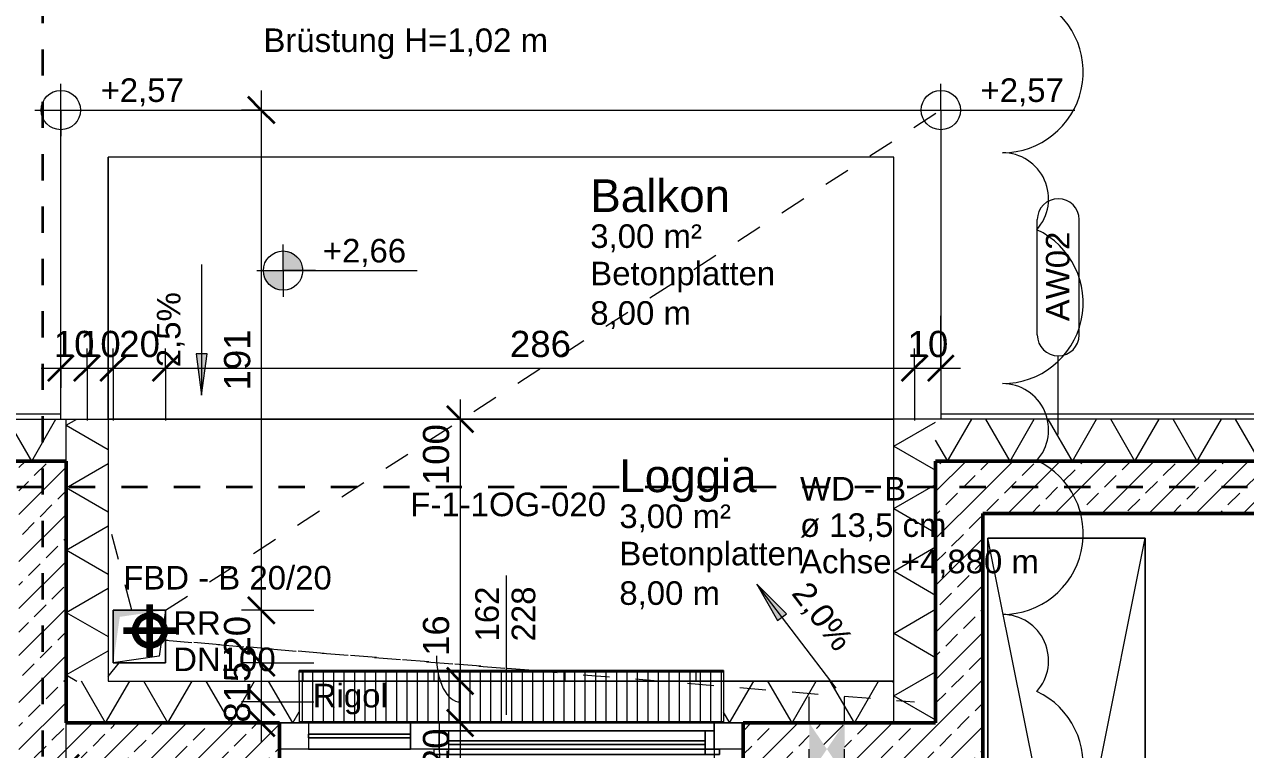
# Model space of a CAD drawing. Header units: metres. Extents: x 3.2 to 50, y 58.8 to 100.4.
# Drawn here: x 22.099 to 26.761, y 86.556 to 89.325 of the extents above; entities that cross this region are included whole.
import ezdxf

# ---------------------------------------------------------------- set-up
doc = ezdxf.new("R2010")
doc.units = ezdxf.units.M
for name, pattern in [('Strich Punkt Mittel', [0.015875, 0.00635, -0.004763, 0, -0.004763]), ('Verdeckt', [0.003, 0.002, -0.001]), ('Verdeckt Unten', [0.005, 0.003, -0.002])]:
    doc.linetypes.add(name, pattern=pattern)
for name, color, linetype, lineweight in [('A-DETL-GENF_', 92, 'Continuous', 13), ('A-DETL-HDLN', 90, 'Verdeckt', 5), ('A-DETL-MBND', 5, 'Continuous', 5), ('A-GLAZ-IDEN_', 152, 'Continuous', 9), ('A_2D', 7, 'Continuous', 13), ('A_Bemassung-50_', 4, 'Continuous', 9), ('A_Bemassung_', 4, 'Continuous', 9), ('A_Beschriftung_', 7, 'Continuous', 9), ('A_Decken', 8, 'Continuous', 13), ('A_Durchbruch', 7, 'Verdeckt', 5), ('A_Durchbruch_', 7, 'Continuous', 5), ('A_Moebel', 6, 'Continuous', 13), ('A_Raeume', 7, 'Continuous', 13), ('A_Raeume_', 7, 'Continuous', 5), ('A_Raeume_Beschriftung_', 7, 'Continuous', 9), ('A_Raster_', 1, 'Continuous', 9), ('A_Waende', 7, 'Continuous', 13), ('G-ANNO-DIMS_', 111, 'Continuous', 9), ('G-ANNO-REVC_', 71, 'Continuous', 9), ('M-EQPM', 50, 'Continuous', 5), ('M-EQPM-IDEN_', 50, 'Continuous', 9), ('P-PIPE', 3, 'Continuous', 5), ('P-PIPE-CNTR', 3, 'Continuous', 5), ('P-PIPE-IDEN_', 2, 'Continuous', 9), ('Text', 130, 'Continuous', 9)]:
    doc.layers.add(name, color=color, linetype=linetype, lineweight=lineweight)
doc.styles.add('Arial_2', font='arial.ttf', dxfattribs={"height": 0.09})
doc.styles.add('Arial_3', font='arial.ttf', dxfattribs={"height": 0.125})
doc.styles.add('Arial_5', font='arial.ttf', dxfattribs={"height": 0.1})
doc.dimstyles.new('WGA-Bemaßung', dxfattribs={"dimscale": 0.3048, "dimtxt": 0.102026, "dimasz": 0.328084, "dimexe": 0.246063, "dimexo": 0.0625, "dimgap": 0.04101, "dimtad": 1, "dimdec": 1, "dimlfac": 100, "dimrnd": 0.5, "dimdsep": 46, "dimtxsty": 'Arial_5', "dimblk1": 'OBLIQUE', "dimblk2": 'OBLIQUE', "dimsah": 1, "dimcen": 0.09, "dimdle": 0.246063, "dimazin": 2, "dimtfac": 1, "dimtdec": 4, "dimtix": 1, "dimtmove": 0, "dimatfit": 3, "dimfxl": 0.656168, "dimfxlon": 1, "dimtvp": 1, "dimtolj": 1, "dimtzin": 0, "dimarcsym": 2})
doc.dimstyles.new('WGA-Bemaßung_1', dxfattribs={"dimscale": 0.3048, "dimtxt": 0.102026, "dimasz": 0.328084, "dimexe": 0.246063, "dimexo": 0.0625, "dimgap": 0.04101, "dimtad": 1, "dimdec": 1, "dimlfac": 100, "dimrnd": 0.5, "dimdsep": 46, "dimtxsty": 'Arial_5', "dimblk1": 'OBLIQUE', "dimblk2": 'OBLIQUE', "dimsah": 1, "dimcen": 0.09, "dimdle": 0.246063, "dimazin": 2, "dimtfac": 1, "dimtdec": 4, "dimtix": 1, "dimtmove": 2, "dimatfit": 3, "dimfxl": 0.656168, "dimfxlon": 1, "dimtvp": 1, "dimtolj": 1, "dimtzin": 0, "dimarcsym": 2})
doc.dimstyles.new('WGA-Bemaßung_2', dxfattribs={"dimscale": 0.3048, "dimtxt": 0.102026, "dimasz": 0.328084, "dimexe": 0.246063, "dimexo": 0.0625, "dimgap": 0.04101, "dimtad": 1, "dimdec": 1, "dimlfac": 100, "dimrnd": 0.5, "dimdsep": 46, "dimtxsty": 'Arial_5', "dimblk1": 'OBLIQUE', "dimblk2": 'OBLIQUE', "dimsah": 1, "dimcen": 0.09, "dimdle": 0.246063, "dimazin": 2, "dimtfac": 1, "dimtdec": 4, "dimtix": 1, "dimtmove": 1, "dimatfit": 3, "dimfxl": 0.656168, "dimfxlon": 1, "dimtvp": 1, "dimtolj": 1, "dimtzin": 0, "dimarcsym": 2})
doc.dimstyles.new('WGA-Bemaßung_3', dxfattribs={"dimscale": 0.3048, "dimtxt": 0.102026, "dimasz": 0.328084, "dimexe": 0.246063, "dimexo": 0.0625, "dimgap": 0.04101, "dimtad": 1, "dimdec": 1, "dimlfac": 100, "dimrnd": 0.5, "dimdsep": 46, "dimtxsty": 'Arial_5', "dimblk1": 'OBLIQUE', "dimblk2": 'OBLIQUE', "dimsah": 1, "dimcen": 0.09, "dimdle": 0.246063, "dimazin": 2, "dimtfac": 1, "dimtdec": 4, "dimtix": 1, "dimtmove": 0, "dimatfit": 3, "dimfxl": 0.656168, "dimfxlon": 1, "dimtvp": 1, "dimtolj": 1, "dimtzin": 0, "dimarcsym": 2})
doc.dimstyles.new('WGA-Bemaßung_4', dxfattribs={"dimscale": 0.3048, "dimtxt": 0.102026, "dimasz": 0.328084, "dimexe": 0.246063, "dimexo": 0.0625, "dimgap": 0.04101, "dimtad": 1, "dimdec": 1, "dimlfac": 100, "dimrnd": 0.5, "dimdsep": 46, "dimtxsty": 'Arial_5', "dimblk1": 'OBLIQUE', "dimblk2": 'OBLIQUE', "dimsah": 1, "dimcen": 0.09, "dimdle": 0.246063, "dimazin": 2, "dimtfac": 1, "dimtdec": 4, "dimtix": 1, "dimtmove": 0, "dimatfit": 3, "dimfxl": 0.656168, "dimfxlon": 1, "dimtvp": 1, "dimtolj": 1, "dimtzin": 0, "dimarcsym": 2})
pattern_1 = [(45, (0, 0), (-0.08980256, 0.08980256), []), (45, (0.0898, 0), (-0.08980256, 0.08980256), [0.0635, -0.03175])]

# ---------------------------------------------------------------- blocks, each defined once
blk = doc.blocks.new('Moeb_Schrank - Schrank_2m_60cm-8020027-263_PP_01OG_BT1')
at = {"layer": 'A_Moebel', "color": 8}
for p, q in [((0, 0), (3, 0.6)), ((0, 0.6), (3, 0)), ((3, 0.6), (0, 0.6)), ((0, 0.6), (0, 0)), ((0, 0), (0, 0.6)), ((0, 0.6), (3, 0.6)), ((3, 0), (3, 0.6)), ((3, 0.6), (3, 0)), ((0, 0), (3, 0)), ((3, 0), (0, 0))]:
    blk.add_line(p, q, dxfattribs=at)
blk = doc.blocks.new('HLS_Rigol - 20x8cm-V54-263_PP_01OG_BT1')
at = {"layer": 'M-EQPM'}
h = blk.add_hatch(dxfattribs=at)
h.set_pattern_fill('FP_100', color=256, style=0, pattern_type=2)
h.set_pattern_definition([(270, (0, 0.6096), (0.04, 0), [])])
h.paths.add_polyline_path([(1.62, -0.095), (1.62, 0.095), (0, 0.095), (0, -0.095), (1.3283, -0.095)])
for p, q in [((0, 0.097), (0, 0.1)), ((0, 0.1), (0, 0.095)), ((1.62, 0.1), (0, 0.1)), ((0, 0.1), (1.62, 0.1)), ((0, 0.1), (1.62, 0.1)), ((0, 0.095), (0, 0.097)), ((0, 0.097), (1.62, 0.097)), ((0, 0.06), (0, 0.095)), ((0, 0.095), (1.62, 0.095)), ((1.62, 0.095), (1.62, 0.1)), ((1.62, 0.1), (1.62, 0.097)), ((1.62, 0.097), (1.62, 0.095)), ((1.62, 0.095), (1.62, 0.06)), ((0, -0.095), (1.62, -0.095)), ((0, -0.097), (1.62, -0.097)), ((0, -0.1), (1.62, -0.1)), ((0, -0.1), (1.62, -0.1))]:
    blk.add_line(p, q, dxfattribs=at)
blk = doc.blocks.new('Allg_Nachströmöffnung1 - DN 135-10778190-263_PP_01OG_BT1')
at = {"layer": 'A-DETL-GENF_', "linetype": 'Verdeckt', "lineweight": 5}
for points in [[(0.125, 0), (0.0575, 0.1), (0.0575, -0.1), (0.0837, -0.0612)], [(0.1925, 0.0426), (0.1925, 0.1), (0.125, 0), (0.1925, -0.1), (0.1925, -0.0612)]]:
    blk.add_hatch(color=256, dxfattribs=at).paths.add_polyline_path(points)
at = {"layer": 'A_Durchbruch'}
for p, q in [((0.0575, 0.1), (0.0575, -0.26)), ((0.1925, 0.1), (0.1925, -0.26))]:
    blk.add_line(p, q, dxfattribs=at)
blk = doc.blocks.new('Symbol_Schatten - Bodendurchbruch_Schatten-V102-263_PP_01OG_BT1')
at = {"layer": 'A-DETL-GENF_'}
blk.add_hatch(color=256, dxfattribs=at).paths.add_polyline_path([(-0.1, -0.1), (-0.075, 0.075), (0.097, 0.1), (-0.1, 0.1), (-0.1, -0.0895)])
at = {"layer": 'A_2D'}
for p, q in [((-0.1, -0.1), (-0.1, 0.1)), ((-0.1, 0.1), (0.1, 0.1)), ((0.1, 0.1), (0.1, -0.1)), ((0.1, -0.1), (-0.1, -0.1))]:
    blk.add_line(p, q, dxfattribs=at)
at = {"layer": 'A_Durchbruch_'}
for p, q in [((0.1, 0.1), (-0.1, 0.1)), ((-0.1, 0.1), (-0.1, -0.1)), ((0.1, -0.1), (0.1, 0.1)), ((-0.1, -0.1), (0.1, -0.1))]:
    blk.add_line(p, q, dxfattribs=at)
blk = doc.blocks.new('Symbol_Schatten_Verdeckt_unten - Bodendurchbruch_Schatten_Verdeckt_unten-V103-263_PP_01OG_BT1')
at = {"layer": 'A-DETL-MBND'}
for p, q in [((-0.1, -0.1), (-0.1, 0.1)), ((-0.1, 0.1), (0.0809, 0.1)), ((-0.075, 0.075), (0.1, 0.1)), ((-0.0839, 0.0128), (-0.075, 0.075)), ((-0.1, -0.1), (-0.0921, -0.0447))]:
    blk.add_line(p, q, dxfattribs=at)
blk = doc.blocks.new('Fens_Tuer_2tlg - DK_DF_SL_1770x2680_Terrassentür-10215667-263_PP_01OG_BT1')
at = {"layer": 'A_2D', "lineweight": 5}
for p, q in [((-0.775, 0), (-0.775, 1.05)), ((-0.885, 0.1), (0.885, 0.1)), ((-0.885, 0.1), (0.885, 0.1)), ((-0.885, 0.1), (0.885, 0.1)), ((-0.885, -0.1), (-0.885, 0.1)), ((-0.885, 0.1), (-0.885, -0.1)), ((0.885, 0.1), (0.885, -0.1)), ((0.885, -0.1), (0.885, 0.1)), ((-0.795, 0.02), (-0.74, 0.02)), ((-0.795, 0), (-0.795, 0.02)), ((-0.795, 0.02), (-0.795, 0)), ((0.295, 0.02), (-0.795, 0.02)), ((-0.74, 0.02), (-0.74, -0.07)), ((-0.74, -0.07), (-0.74, 0.02)), ((-0.74, 0.02), (0.24, 0.02)), ((0.24, 0.02), (0.295, 0.02)), ((0.24, -0.07), (0.24, 0.02)), ((0.24, -0.07), (0.24, 0.02)), ((0.295, 0.02), (0.295, 0)), ((0.295, 0.02), (0.295, 0)), ((-0.885, -0.1), (-0.885, 0)), ((-0.885, 0), (-0.775, 0)), ((-0.885, 0), (0.885, 0)), ((-0.885, -0.1), (-0.885, 0)), ((-0.775, 0), (-0.795, 0)), ((-0.795, 0), (0.295, 0)), ((-0.775, -0.07), (-0.775, 0)), ((-0.775, 0), (-0.775, -0.07)), ((0.275, 0), (-0.775, 0)), ((-0.775, 0), (-0.775, -0.1)), ((0.275, 0), (-0.775, 0)), ((-0.775, -0.1), (-0.775, 0)), ((-0.74, -0.018), (0.24, -0.018)), ((-0.74, -0.032), (-0.74, -0.018)), ((-0.74, -0.018), (-0.74, -0.032)), ((0.24, -0.018), (-0.74, -0.018)), ((0.24, -0.032), (-0.74, -0.032)), ((-0.74, -0.032), (0.24, -0.032)), ((0.24, -0.018), (0.24, -0.032)), ((0.24, -0.032), (0.24, -0.018)), ((0.275, 0), (0.275, -0.07)), ((0.295, 0), (0.275, 0)), ((0.275, 0), (0.275, -0.07)), ((0.275, -0.1), (0.275, 0)), ((0.275, 0), (0.385, 0)), ((0.275, -0.1), (0.275, 0)), ((0.385, 0), (0.385, -0.1)), ((0.775, 0), (0.385, 0)), ((0.385, -0.1), (0.385, 0)), ((0.385, -0.043), (0.775, -0.043)), ((0.385, -0.057), (0.385, -0.043)), ((0.385, -0.043), (0.385, -0.057)), ((0.775, -0.043), (0.385, -0.043)), ((0.775, -0.1), (0.775, 0)), ((0.775, 0), (0.885, 0)), ((0.775, -0.1), (0.775, 0)), ((0.775, -0.043), (0.775, -0.057)), ((0.775, -0.057), (0.775, -0.043)), ((0.885, 0), (0.885, -0.1)), ((0.885, -0.1), (0.885, 0)), ((-0.74, -0.07), (-0.775, -0.07)), ((-0.775, -0.07), (0.275, -0.07)), ((0.24, -0.07), (-0.74, -0.07)), ((0.275, -0.07), (0.24, -0.07)), ((0.775, -0.057), (0.385, -0.057)), ((0.385, -0.057), (0.775, -0.057)), ((-0.885, -0.1), (0.885, -0.1)), ((0.885, -0.1), (-0.885, -0.1)), ((-0.775, -0.1), (-0.885, -0.1)), ((0.885, -0.1), (-0.885, -0.1)), ((-0.775, -0.1), (0.275, -0.1)), ((0.385, -0.1), (0.275, -0.1)), ((0.385, -0.1), (0.775, -0.1)), ((0.885, -0.1), (0.775, -0.1)), ((-0.81, -0.26), (0.81, -0.26))]:
    blk.add_line(p, q, dxfattribs=at)
blk.add_arc((-0.775, 0), 1.05, 360, 90, dxfattribs=at)
blk = doc.blocks.new('Höhenkoten - 018-55641-263_PP_01OG_BT1')
at = {"layer": 'G-ANNO-DIMS_'}
h = blk.add_hatch(color=256, dxfattribs=at)
edge = h.paths.add_edge_path()
edge.add_line((0, 0), (0, 0.0015))
edge.add_arc((0, 0), 0.0015, 0, 90, ccw=False)
edge.add_line((0.0015, 0), (0, 0))
h = blk.add_hatch(color=256, dxfattribs=at)
edge = h.paths.add_edge_path()
edge.add_line((0, 0), (0, -0.0015))
edge.add_arc((0, 0), 0.0015, 180, 270, ccw=False)
edge.add_line((-0.0015, 0), (0, 0))
for p, q in [((0, 0), (0, 0.002)), ((-0.002, 0), (0.010242, 0)), ((0, 0), (0, -0.002))]:
    blk.add_line(p, q, dxfattribs=at)
blk.add_circle((0, 0), 0.0015, dxfattribs=at)
blk = doc.blocks.new('BS_Wand_Lollipop - rechts_oben-2026913-263_PP_01OG_BT1')
at = {"layer": 'A_Beschriftung_'}
for p, q in [((0.0046, 0.0016), (0.0134, 0.0016)), ((-0.003, 0), (0.003, 0)), ((0.0046, -0.0016), (0.0134, -0.0016))]:
    blk.add_line(p, q, dxfattribs=at)
for centre, start, end in [((0.0046, 0), 90, 270), ((0.0134, 0), 270, 90)]:
    blk.add_arc(centre, 0.0016, start, end, dxfattribs=at)
blk = doc.blocks.new('BS_Fens_PP - oben-2843217-263_PP_01OG_BT1')
at = {"layer": 'A-GLAZ-IDEN_'}
blk.add_line((0, 0.000124), (0, 0.010761), dxfattribs=at)
blk = doc.blocks.new('DIMBLOCK188-263_PP_01OG_BT1')
at = {"layer": 'A_Bemassung-50_', "transparency": 16777216}
for p, q in [((23.7624, 87.893), (23.7624, 86.818)), ((23.7624, 87.818), (23.6874, 87.818)), ((23.7624, 87.818), (23.9624, 87.818)), ((23.7624, 86.818), (23.6874, 86.818)), ((23.7624, 86.818), (23.9624, 86.818))]:
    blk.add_line(p, q, dxfattribs=at)
at = {"layer": 'A_Bemassung-50_', "lineweight": 35, "transparency": 16777216}
for p, q in [((23.7624, 87.818), (23.7124, 87.868)), ((23.7624, 87.818), (23.8124, 87.768)), ((23.7624, 86.818), (23.7124, 86.868)), ((23.7624, 86.818), (23.8124, 86.768))]:
    blk.add_line(p, q, dxfattribs=at)
at = {"layer": 'A_Bemassung-50_', "color": 0, "transparency": 16777216, "insert": (23.6201, 87.5659), "char_height": 0.1, "width": 0.276883, "attachment_point": 1, "rotation": 90, "line_spacing_factor": 0.941778, "style": 'Arial_5'}
blk.add_mtext('100', dxfattribs=at)
blk = doc.blocks.new('_Oblique')
at = {"color": 0, "linetype": 'ByBlock', "lineweight": -2}
blk.add_line((-0.5, -0.5), (0.5, 0.5), dxfattribs=at)
blk = doc.blocks.new('DIMBLOCK189-263_PP_01OG_BT1')
at = {"layer": 'A_Bemassung-50_', "lineweight": 35, "transparency": 16777216}
for p, q in [((23.7624, 86.818), (23.7124, 86.868)), ((23.7624, 86.818), (23.8124, 86.768)), ((23.7624, 86.658), (23.7124, 86.708)), ((23.7624, 86.658), (23.8124, 86.608))]:
    blk.add_line(p, q, dxfattribs=at)
at = {"layer": 'A_Bemassung-50_', "transparency": 16777216}
for p, q in [((23.7624, 86.818), (23.6874, 86.818)), ((23.7624, 86.818), (23.7624, 86.658)), ((23.7624, 86.818), (23.9624, 86.818)), ((23.7624, 86.658), (23.6874, 86.658)), ((23.7624, 86.658), (23.9624, 86.658))]:
    blk.add_line(p, q, dxfattribs=at)
blk.add_ellipse((23.7624, 86.9136), major_axis=(0, 0.1756), ratio=0.518166, start_param=1.570796, end_param=3.141593, dxfattribs=at)
at = {"layer": 'A_Bemassung-50_', "color": 0, "transparency": 16777216, "insert": (23.6201, 86.9136), "char_height": 0.1, "width": 0.184588, "attachment_point": 1, "rotation": 90, "line_spacing_factor": 0.941778, "style": 'Arial_5'}
blk.add_mtext('16', dxfattribs=at)
blk = doc.blocks.new('DIMBLOCK190-263_PP_01OG_BT1')
at = {"layer": 'A_Bemassung-50_', "lineweight": 35, "transparency": 16777216}
for p, q in [((23.7624, 86.658), (23.7124, 86.708)), ((23.7624, 86.658), (23.8124, 86.608)), ((23.7624, 86.458), (23.7124, 86.508)), ((23.7624, 86.458), (23.8124, 86.408))]:
    blk.add_line(p, q, dxfattribs=at)
at = {"layer": 'A_Bemassung-50_', "transparency": 16777216}
for p, q in [((23.7624, 86.658), (23.6874, 86.658)), ((23.7624, 86.658), (23.7624, 86.458)), ((23.7624, 86.658), (23.9624, 86.658)), ((23.7624, 86.458), (23.6874, 86.458)), ((23.7624, 86.458), (23.9624, 86.458))]:
    blk.add_line(p, q, dxfattribs=at)
at = {"layer": 'A_Bemassung-50_', "color": 0, "transparency": 16777216, "insert": (23.6201, 86.4811), "char_height": 0.1, "width": 0.184588, "attachment_point": 1, "rotation": 90, "line_spacing_factor": 0.941778, "style": 'Arial_5'}
blk.add_mtext('20', dxfattribs=at)
blk = doc.blocks.new('DIMBLOCK641-263_PP_01OG_BT1')
at = {"layer": 'A_Bemassung-50_', "transparency": 16777216}
for p, q in [((18.2652, 86.4876), (18.2652, 86.6876)), ((22.2577, 86.4876), (22.2577, 86.6876)), ((18.2652, 86.4876), (22.3327, 86.4876)), ((18.2652, 86.4876), (18.2652, 86.4126)), ((22.2577, 86.4876), (22.2577, 86.4126))]:
    blk.add_line(p, q, dxfattribs=at)
at = {"layer": 'A_Bemassung-50_', "lineweight": 35, "transparency": 16777216}
for p, q in [((18.2652, 86.4876), (18.3152, 86.5376)), ((22.2577, 86.4876), (22.3077, 86.5376)), ((18.2652, 86.4876), (18.2152, 86.4376)), ((22.2577, 86.4876), (22.2077, 86.4376))]:
    blk.add_line(p, q, dxfattribs=at)
at = {"layer": 'A_Bemassung-50_', "color": 0, "transparency": 16777216, "insert": (20.088, 86.6299), "char_height": 0.1, "width": 0.416266, "attachment_point": 1, "line_spacing_factor": 0.941778, "style": 'Arial_5'}
blk.add_mtext('399,5', dxfattribs=at)
blk = doc.blocks.new('Family - ___-11870166-263_PP_01OG_BT1')
at = {"layer": 'G-ANNO-REVC_'}
for centre, radius, start, end in [((22.6607, 89.7168), 0.3314, 0, 154.7912), ((23.6075, 89.7168), 0.3314, 0, 154.7912), ((24.5544, 89.7168), 0.3314, 0, 154.7912), ((25.5013, 89.7168), 0.3314, 0, 154.7912), ((22.2346, 89.7168), 0.1894, 48.1897, 180), ((23.1814, 89.7168), 0.1894, 48.1897, 180), ((24.1283, 89.7168), 0.1894, 48.1897, 180), ((25.0752, 89.7168), 0.1894, 48.1897, 180), ((22.0452, 89.4083), 0.3086, 90, 244.7912), ((25.8327, 89.5405), 0.1763, 318.1897, 90), ((25.8327, 89.1438), 0.3086, 270, 64.7912), ((22.0452, 89.0115), 0.1763, 138.1897, 270), ((22.0452, 88.5266), 0.3086, 90, 244.7912), ((25.8327, 88.6589), 0.1763, 318.1897, 90), ((25.8327, 88.2621), 0.3086, 270, 64.7912), ((22.0452, 88.1299), 0.1763, 138.1897, 270), ((22.0452, 87.645), 0.3086, 90, 244.7912), ((25.8327, 87.7772), 0.1763, 318.1897, 90), ((25.8327, 87.3805), 0.3086, 270, 64.7912), ((22.0452, 87.2483), 0.1763, 138.1897, 270), ((22.0452, 86.7634), 0.3086, 90, 244.7912), ((25.8327, 86.8956), 0.1763, 318.1897, 90), ((25.8327, 86.4989), 0.3086, 270, 64.7912), ((22.0452, 86.3666), 0.1763, 138.1897, 270), ((22.3766, 86.1903), 0.3314, 180, 334.7912), ((22.8027, 86.1903), 0.1894, 228.1897, 0), ((23.3235, 86.1903), 0.3314, 180, 334.7912), ((23.7496, 86.1903), 0.1894, 228.1897, 0), ((24.2703, 86.1903), 0.3314, 180, 334.7912), ((24.6964, 86.1903), 0.1894, 228.1897, 0), ((25.2172, 86.1903), 0.3314, 180, 334.7912), ((25.6433, 86.1903), 0.1894, 228.1897, 0)]:
    blk.add_arc(centre, radius, start, end, dxfattribs=at)
blk = doc.blocks.new('Höhenkoten - 018-55644-263_PP_01OG_BT1')
at = {"layer": 'G-ANNO-DIMS_'}
for p, q in [((0, 0), (0, 0.002)), ((-0.002, 0), (0.010242, 0)), ((0, 0), (0, -0.002))]:
    blk.add_line(p, q, dxfattribs=at)
blk.add_circle((0, 0), 0.0015, dxfattribs=at)
blk = doc.blocks.new('DIMBLOCK704-263_PP_01OG_BT1')
at = {"layer": 'A_Bemassung-50_', "transparency": 16777216}
for p, q in [((22.2377, 88.0127), (22.2377, 88.2127)), ((22.3377, 88.0127), (22.3377, 88.0877)), ((22.1627, 88.0127), (22.3377, 88.0127)), ((22.2377, 88.0127), (22.2377, 87.9377)), ((22.3377, 88.0127), (22.3377, 87.8127))]:
    blk.add_line(p, q, dxfattribs=at)
at = {"layer": 'A_Bemassung-50_', "lineweight": 35, "transparency": 16777216}
for p, q in [((22.2377, 88.0127), (22.2877, 88.0627)), ((22.3377, 88.0127), (22.3877, 88.0627)), ((22.2377, 88.0127), (22.1877, 87.9627)), ((22.3377, 88.0127), (22.2877, 87.9627))]:
    blk.add_line(p, q, dxfattribs=at)
at = {"layer": 'A_Bemassung-50_', "color": 0, "transparency": 16777216, "insert": (22.2108, 88.1551), "char_height": 0.1, "width": 0.184588, "attachment_point": 1, "line_spacing_factor": 0.941778, "style": 'Arial_5'}
blk.add_mtext('10', dxfattribs=at)
blk = doc.blocks.new('DIMBLOCK705-263_PP_01OG_BT1')
at = {"layer": 'A_Bemassung-50_', "transparency": 16777216}
for p, q in [((22.3377, 88.0127), (22.3377, 88.0877)), ((22.4377, 88.0127), (22.4377, 88.0877)), ((22.3377, 88.0127), (22.4377, 88.0127)), ((22.3377, 88.0127), (22.3377, 87.8127)), ((22.4377, 88.0127), (22.4377, 87.8127))]:
    blk.add_line(p, q, dxfattribs=at)
at = {"layer": 'A_Bemassung-50_', "lineweight": 35, "transparency": 16777216}
for p, q in [((22.3377, 88.0127), (22.3877, 88.0627)), ((22.4377, 88.0127), (22.4877, 88.0627)), ((22.3377, 88.0127), (22.2877, 87.9627)), ((22.4377, 88.0127), (22.3877, 87.9627))]:
    blk.add_line(p, q, dxfattribs=at)
at = {"layer": 'A_Bemassung-50_', "color": 0, "transparency": 16777216, "insert": (22.3108, 88.1551), "char_height": 0.1, "width": 0.184588, "attachment_point": 1, "line_spacing_factor": 0.941778, "style": 'Arial_5'}
blk.add_mtext('10', dxfattribs=at)
blk = doc.blocks.new('DIMBLOCK706-263_PP_01OG_BT1')
at = {"layer": 'A_Bemassung-50_', "transparency": 16777216}
for p, q in [((22.4377, 88.0127), (22.4377, 88.0877)), ((22.6377, 88.0127), (22.6377, 88.0877)), ((22.4377, 88.0127), (22.6377, 88.0127)), ((22.4377, 88.0127), (22.4377, 87.8127)), ((22.6377, 88.0127), (22.6377, 87.8127))]:
    blk.add_line(p, q, dxfattribs=at)
at = {"layer": 'A_Bemassung-50_', "lineweight": 35, "transparency": 16777216}
for p, q in [((22.4377, 88.0127), (22.4877, 88.0627)), ((22.6377, 88.0127), (22.6877, 88.0627)), ((22.4377, 88.0127), (22.3877, 87.9627)), ((22.6377, 88.0127), (22.5877, 87.9627))]:
    blk.add_line(p, q, dxfattribs=at)
at = {"layer": 'A_Bemassung-50_', "color": 0, "transparency": 16777216, "insert": (22.4608, 88.1551), "char_height": 0.1, "width": 0.184588, "attachment_point": 1, "line_spacing_factor": 0.941778, "style": 'Arial_5'}
blk.add_mtext('20', dxfattribs=at)
blk = doc.blocks.new('DIMBLOCK707-263_PP_01OG_BT1')
at = {"layer": 'A_Bemassung-50_', "transparency": 16777216}
for p, q in [((22.6377, 88.0127), (22.6377, 88.0877)), ((25.4977, 88.0127), (25.4977, 88.0877)), ((22.6377, 88.0127), (25.4977, 88.0127)), ((22.6377, 88.0127), (22.6377, 87.8127)), ((25.4977, 88.0127), (25.4977, 87.8127))]:
    blk.add_line(p, q, dxfattribs=at)
at = {"layer": 'A_Bemassung-50_', "lineweight": 35, "transparency": 16777216}
for p, q in [((22.6377, 88.0127), (22.6877, 88.0627)), ((25.4977, 88.0127), (25.5477, 88.0627)), ((22.6377, 88.0127), (22.5877, 87.9627)), ((25.4977, 88.0127), (25.4477, 87.9627))]:
    blk.add_line(p, q, dxfattribs=at)
at = {"layer": 'A_Bemassung-50_', "color": 0, "transparency": 16777216, "insert": (23.9523, 88.1551), "char_height": 0.1, "width": 0.276883, "attachment_point": 1, "line_spacing_factor": 0.941778, "style": 'Arial_5'}
blk.add_mtext('286', dxfattribs=at)
blk = doc.blocks.new('DIMBLOCK708-263_PP_01OG_BT1')
at = {"layer": 'A_Bemassung-50_', "transparency": 16777216}
for p, q in [((25.5977, 88.0127), (25.5977, 88.2127)), ((25.4977, 88.0127), (25.4977, 88.0877)), ((25.4977, 88.0127), (25.6727, 88.0127)), ((25.4977, 88.0127), (25.4977, 87.8127)), ((25.5977, 88.0127), (25.5977, 87.9377))]:
    blk.add_line(p, q, dxfattribs=at)
at = {"layer": 'A_Bemassung-50_', "lineweight": 35, "transparency": 16777216}
for p, q in [((25.4977, 88.0127), (25.5477, 88.0627)), ((25.5977, 88.0127), (25.6477, 88.0627)), ((25.4977, 88.0127), (25.4477, 87.9627)), ((25.5977, 88.0127), (25.5477, 87.9627))]:
    blk.add_line(p, q, dxfattribs=at)
at = {"layer": 'A_Bemassung-50_', "color": 0, "transparency": 16777216, "insert": (25.4708, 88.1551), "char_height": 0.1, "width": 0.184588, "attachment_point": 1, "line_spacing_factor": 0.941778, "style": 'Arial_5'}
blk.add_mtext('10', dxfattribs=at)
blk = doc.blocks.new('DIMBLOCK709-263_PP_01OG_BT1')
at = {"layer": 'A_Bemassung-50_', "transparency": 16777216}
for p, q in [((23.003, 89.073), (23.003, 87.088)), ((23.003, 88.998), (22.928, 88.998)), ((23.003, 88.998), (23.203, 88.998)), ((23.003, 87.088), (22.928, 87.088)), ((23.003, 87.088), (23.203, 87.088))]:
    blk.add_line(p, q, dxfattribs=at)
at = {"layer": 'A_Bemassung-50_', "lineweight": 35, "transparency": 16777216}
for p, q in [((23.003, 88.998), (22.953, 89.048)), ((23.003, 88.998), (23.053, 88.948)), ((23.003, 87.088), (22.953, 87.138)), ((23.003, 87.088), (23.053, 87.038))]:
    blk.add_line(p, q, dxfattribs=at)
at = {"layer": 'A_Bemassung-50_', "color": 0, "transparency": 16777216, "insert": (22.8607, 87.9276), "char_height": 0.1, "width": 0.276883, "attachment_point": 1, "rotation": 90, "line_spacing_factor": 0.941778, "style": 'Arial_5'}
blk.add_mtext('191', dxfattribs=at)
blk = doc.blocks.new('DIMBLOCK710-263_PP_01OG_BT1')
at = {"layer": 'A_Bemassung-50_', "lineweight": 35, "transparency": 16777216}
for p, q in [((23.003, 87.088), (22.953, 87.138)), ((23.003, 87.088), (23.053, 87.038)), ((23.003, 86.888), (22.953, 86.938)), ((23.003, 86.888), (23.053, 86.838))]:
    blk.add_line(p, q, dxfattribs=at)
at = {"layer": 'A_Bemassung-50_', "transparency": 16777216}
for p, q in [((23.003, 87.088), (22.928, 87.088)), ((23.003, 87.088), (23.003, 86.888)), ((23.003, 87.088), (23.203, 87.088)), ((23.003, 86.888), (22.928, 86.888)), ((23.003, 86.888), (23.203, 86.888))]:
    blk.add_line(p, q, dxfattribs=at)
at = {"layer": 'A_Bemassung-50_', "color": 0, "transparency": 16777216, "insert": (22.8607, 86.9111), "char_height": 0.1, "width": 0.184588, "attachment_point": 1, "rotation": 90, "line_spacing_factor": 0.941778, "style": 'Arial_5'}
blk.add_mtext('20', dxfattribs=at)
blk = doc.blocks.new('DIMBLOCK711-263_PP_01OG_BT1')
at = {"layer": 'A_Bemassung-50_', "lineweight": 35, "transparency": 16777216}
for p, q in [((23.003, 86.888), (22.953, 86.938)), ((23.003, 86.888), (23.053, 86.838)), ((23.003, 86.738), (22.953, 86.788)), ((23.003, 86.738), (23.053, 86.688))]:
    blk.add_line(p, q, dxfattribs=at)
at = {"layer": 'A_Bemassung-50_', "transparency": 16777216}
for p, q in [((23.003, 86.888), (22.928, 86.888)), ((23.003, 86.888), (23.003, 86.738)), ((23.003, 86.888), (23.203, 86.888)), ((23.003, 86.738), (22.928, 86.738)), ((23.003, 86.738), (23.203, 86.738))]:
    blk.add_line(p, q, dxfattribs=at)
at = {"layer": 'A_Bemassung-50_', "color": 0, "transparency": 16777216, "insert": (22.8607, 86.7361), "char_height": 0.1, "width": 0.184588, "attachment_point": 1, "rotation": 90, "line_spacing_factor": 0.941778, "style": 'Arial_5'}
blk.add_mtext('15', dxfattribs=at)
blk = doc.blocks.new('DIMBLOCK712-263_PP_01OG_BT1')
at = {"layer": 'A_Bemassung-50_', "lineweight": 35, "transparency": 16777216}
for p, q in [((23.003, 86.738), (22.953, 86.788)), ((23.003, 86.738), (23.053, 86.688)), ((23.003, 86.658), (22.953, 86.708)), ((23.003, 86.658), (23.053, 86.608))]:
    blk.add_line(p, q, dxfattribs=at)
at = {"layer": 'A_Bemassung-50_', "transparency": 16777216}
for p, q in [((23.003, 86.738), (22.928, 86.738)), ((23.003, 86.738), (23.003, 86.583)), ((23.003, 86.738), (23.203, 86.738)), ((23.003, 86.658), (22.928, 86.658)), ((23.003, 86.658), (23.203, 86.658))]:
    blk.add_line(p, q, dxfattribs=at)
at = {"layer": 'A_Bemassung-50_', "color": 0, "transparency": 16777216, "insert": (22.8607, 86.6595), "char_height": 0.1, "width": 0.092294, "attachment_point": 1, "rotation": 90, "line_spacing_factor": 0.941778, "style": 'Arial_5'}
blk.add_mtext('8', dxfattribs=at)

msp = doc.modelspace()

# ---------------------------------------------------------------- hatches: boundary and pattern name
at = {"layer": 'A-DETL-GENF_', "lineweight": 5}
h = msp.add_hatch(dxfattribs=at)
h.set_pattern_fill('FP_174', color=252, style=0, pattern_type=2)
h.set_pattern_definition([(90, (-1.337, 1.318), (-0.5, 0), []), (180, (-1.337, 1.318), (-1e-16, -0.5), [])])
h.paths.add_polyline_path([(38.4984, 70.598), (38.6734, 70.623), (38.6984, 70.798), (38.4984, 70.798), (38.4984, 70.6116)])
h.paths.add_polyline_path([(19.1702, 70.598), (19.3452, 70.623), (19.3702, 70.798), (19.1702, 70.798), (19.1702, 70.623)])
h.paths.add_polyline_path([(11.2327, 70.598), (11.4077, 70.623), (11.4327, 70.798), (11.2327, 70.798), (11.2327, 70.623)])
h.paths.add_polyline_path([(41.2405, 70.778), (41.2405, 70.818), (39.6205, 70.818), (39.6205, 70.778), (40.4346, 70.778)])
h.paths.add_polyline_path([(37.5017, 70.778), (37.5773, 70.778), (37.5773, 70.818), (36.5273, 70.818), (36.5273, 70.778), (37.4757, 70.778)])
h.paths.add_polyline_path([(16.84, 70.778), (18.46, 70.778), (18.46, 70.818), (16.84, 70.818), (16.84, 70.781)])
h.paths.add_polyline_path([(10.3359, 70.778), (10.3652, 70.778), (10.3652, 70.781), (8.7463, 70.781), (8.7463, 70.783), (10.3652, 70.783), (10.3652, 70.818), (8.7452, 70.818), (8.7452, 70.778), (10.0541, 70.778)])
h.paths.add_polyline_path([(7.7327, 70.798), (8.0077, 70.798), (8.0077, 70.818), (7.7327, 70.818)])
h.paths.add_polyline_path([(7.6627, 82.5255), (7.6627, 84.1455), (7.6227, 84.1455), (7.6227, 82.5255), (7.6427, 82.5255)])
h.paths.add_polyline_path([(42.6997, 83.283), (42.7027, 83.283), (42.7027, 84.903), (42.6627, 84.903), (42.6627, 83.283), (42.6977, 83.283)])
h.paths.add_polyline_path([(7.4427, 84.6983), (7.6177, 84.7233), (7.6227, 84.7555), (7.6274, 84.7591), (7.6365, 84.771), (7.6422, 84.7848), (7.6441, 84.7996), (7.6422, 84.8143), (7.6365, 84.8281), (7.6333, 84.8323), (7.6427, 84.8983), (7.4427, 84.8983), (7.4427, 84.7233)])
h.paths.add_polyline_path([(42.6827, 85.0299), (42.8577, 85.0549), (42.8827, 85.2299), (42.6827, 85.2299), (42.6827, 85.1386), (42.6813, 85.128), (42.6827, 85.1174), (42.6827, 85.0549)])
h.paths.add_polyline_path([(7.6257, 85.4536), (7.6627, 85.4536), (7.6627, 86.5036), (7.6227, 86.5036), (7.6227, 85.4536), (7.6253, 85.4536)])
h.paths.add_polyline_path([(24.5265, 86.818), (24.7677, 86.818), (24.7677, 86.858), (23.1477, 86.858), (23.1477, 86.818), (24.476, 86.818)])
h.paths.add_polyline_path([(22.5775, 86.9537), (22.5923, 86.9556), (22.6061, 86.9613), (22.6179, 86.9704), (22.627, 86.9822), (22.6327, 86.996), (22.6346, 87.0108), (22.6327, 87.0256), (22.627, 87.0394), (22.6179, 87.0512), (22.6061, 87.0603), (22.5923, 87.066), (22.5775, 87.068), (22.5627, 87.066), (22.5489, 87.0603), (22.5371, 87.0512), (22.528, 87.0394), (22.5223, 87.0256), (22.5203, 87.0108), (22.5223, 86.996), (22.528, 86.9822), (22.5371, 86.9704), (22.5489, 86.9613), (22.5627, 86.9556)])
at = {"layer": 'A_Waende', "lineweight": 5}
h = msp.add_hatch(dxfattribs=at)
h.set_pattern_fill('FP_11', color=250, angle=-180, style=0, pattern_type=2)
h.set_pattern_definition([(5e-13, (20.935, 87.658), (-2e-15, 0.20637), []), (60, (20.935, 87.658), (-0.17873, 0.10319), []), (120, (20.935, 87.658), (-0.178722, -0.103185), [])])
h.paths.add_polyline_path([(20.1649, 87.658), (22.2577, 87.658), (22.2577, 87.818), (19.6126, 87.818), (19.6126, 87.658), (20.0577, 87.658)])
h = msp.add_hatch(dxfattribs=at)
h.set_pattern_fill('FP_8', color=250, style=0, pattern_type=2)
h.set_pattern_definition([(270, (22.258, 87.318), (0.20637, 1e-15), []), (330, (22.258, 87.318), (0.103185, 0.17872), []), (30, (22.258, 87.318), (-0.103185, 0.17872), [])])
h.paths.add_polyline_path([(22.2622, 86.818), (22.4177, 86.818), (22.4177, 87.818), (22.2577, 87.818), (22.2577, 86.818)])
h = msp.add_hatch(dxfattribs=at)
h.set_pattern_fill('FP_7', color=250, style=0, pattern_type=2)
h.set_pattern_definition([(270, (25.418, 87.238), (0.20637, 1e-15), []), (330, (25.418, 87.238), (0.103185, 0.17872), []), (30, (25.418, 87.238), (-0.103185, 0.17872), [])])
h.paths.add_polyline_path([(25.5777, 86.658), (25.5777, 87.818), (25.4177, 87.818), (25.4177, 86.658), (25.4977, 86.658)])
h = msp.add_hatch(dxfattribs=at)
h.set_pattern_fill('FP_136', color=250, angle=-180, style=0, pattern_type=2)
h.set_pattern_definition([(5e-13, (26.815, 87.658), (-2e-15, 0.20637), []), (60, (26.815, 87.658), (-0.17872, 0.103185), []), (120, (26.815, 87.658), (-0.17872, -0.103185), [])])
h.paths.add_polyline_path([(25.5777, 87.658), (27.0027, 87.658), (27.0027, 87.818), (25.5777, 87.818)])
h = msp.add_hatch(dxfattribs=at)
h.set_pattern_fill('FP_1', color=250, style=0, pattern_type=2)
h.set_pattern_definition(pattern_1)
h.paths.add_polyline_path([(22.0777, 80.3355), (22.2577, 80.3355), (22.2577, 87.658), (22.0777, 87.658), (22.0777, 80.7305)])
h = msp.add_hatch(dxfattribs=at)
h.set_pattern_fill('FP_1', color=250, style=0, pattern_type=2)
h.set_pattern_definition(pattern_1)
h.paths.add_polyline_path([(25.6577, 86.658), (25.7577, 86.658), (25.7577, 87.658), (25.5777, 87.658), (25.5777, 86.658)])
h = msp.add_hatch(dxfattribs=at)
h.set_pattern_fill('FP_1', color=250, style=0, pattern_type=2)
h.set_pattern_definition(pattern_1)
h.paths.add_polyline_path([(29.3852, 87.458), (30.1327, 87.458), (30.1327, 87.658), (28.1277, 87.658), (28.1277, 87.458), (29.3102, 87.458)])
h.paths.add_polyline_path([(25.9015, 87.458), (26.9277, 87.458), (26.9277, 87.658), (25.7577, 87.658), (25.7577, 87.458), (25.89, 87.458)])
h.paths.add_polyline_path([(32.4677, 87.458), (32.6477, 87.458), (32.6477, 87.658), (31.3327, 87.658), (31.3327, 87.458), (32.0036, 87.458)])
h = msp.add_hatch(dxfattribs=at)
h.set_pattern_fill('FP_9', color=250, angle=-180, style=0, pattern_type=2)
h.set_pattern_definition([(5e-13, (23.838, 86.658), (-2e-15, 0.20637), []), (60, (23.838, 86.658), (-0.178722, 0.103185), []), (120, (23.838, 86.658), (-0.178722, -0.103185), [])])
h.paths.add_polyline_path([(25.183, 86.658), (25.4177, 86.658), (25.4177, 86.818), (24.7677, 86.818), (24.7677, 86.658), (25.1627, 86.658)])
h.paths.add_polyline_path([(22.355, 86.658), (23.1477, 86.658), (23.1477, 86.818), (22.2577, 86.818), (22.2577, 86.658), (22.3377, 86.658)])
h = msp.add_hatch(dxfattribs=at)
h.set_pattern_fill('FP_1', color=250, style=0, pattern_type=2)
h.set_pattern_definition(pattern_1)
h.paths.add_polyline_path([(25.1627, 86.558), (25.0952, 86.458), (25.2302, 86.458), (25.183, 86.5279)])
h.paths.add_polyline_path([(25.2302, 86.658), (25.0952, 86.658), (25.1627, 86.558), (25.183, 86.5881)])
h.paths.add_polyline_path([(25.6756, 86.458), (25.7577, 86.458), (25.7577, 86.658), (25.2302, 86.658), (25.2302, 86.458), (25.6702, 86.458)])
h.paths.add_polyline_path([(22.3027, 86.458), (23.0727, 86.458), (23.0727, 86.658), (22.2577, 86.658), (22.2577, 86.458)])
h.paths.add_polyline_path([(25.0577, 86.458), (25.0952, 86.458), (25.0952, 86.658), (24.8427, 86.658), (24.8427, 86.458), (24.8709, 86.458)])
at = {"layer": 'G-ANNO-DIMS_'}
for points in [[(22.7753, 87.909), (22.7962, 88.0677), (22.7544, 88.0677)], [(24.895, 87.1881), (24.9746, 87.0492), (25.0078, 87.0745)]]:
    msp.add_hatch(color=256, dxfattribs=at).paths.add_polyline_path(points)

# ---------------------------------------------------------------- linework, layer by layer
at = {"layer": 'A-DETL-HDLN'}
for p, q in [((22.6377, 87.088), (25.5977, 88.998)), ((22.6377, 86.9736), (25.4977, 86.738))]:
    msp.add_line(p, q, dxfattribs=at)
at = {"layer": 'A_2D'}
for p, q in [((25.4177, 88.818), (22.4177, 88.818)), ((22.4177, 88.818), (22.4177, 86.818)), ((25.4177, 86.818), (25.4177, 88.818)), ((22.4177, 86.818), (25.4177, 86.818))]:
    msp.add_line(p, q, dxfattribs=at)
at = {"layer": 'A_Decken', "linetype": 'Verdeckt Unten'}
for p, q in [((22.5091, 87.088), (22.4177, 87.4347)), ((24.041, 86.858), (22.6377, 86.9736)), ((22.4177, 86.8358), (22.4603, 86.888))]:
    msp.add_line(p, q, dxfattribs=at)
at = {"layer": 'A_Decken'}
for p, q in [((22.6377, 87.088), (22.6377, 86.888)), ((22.6377, 86.888), (22.4377, 86.888)), ((24.7677, 86.858), (23.1477, 86.858)), ((23.1477, 86.858), (23.1477, 86.853)), ((24.7677, 86.853), (24.7677, 86.858)), ((24.8427, 86.558), (23.0727, 86.558))]:
    msp.add_line(p, q, dxfattribs=at)
at = {"layer": 'A_Raeume', "color": 8, "linetype": 'Verdeckt'}
msp.add_line((22.4177, 87.818), (25.4177, 87.818), dxfattribs=at)
at = {"layer": 'A_Raeume_', "flags": 128}
for points in [[(22.4177, 87.8196), (22.4177, 87.818), (25.3447, 87.818), (25.4177, 87.818), (25.4177, 88.818), (22.4177, 88.818)], [(25.4177, 86.818), (25.4177, 87.818), (22.4193, 87.818), (22.4177, 87.818), (22.4177, 87.738), (22.4177, 86.818)], [(29.2977, 87.458), (25.7577, 87.458), (25.7577, 86.558), (25.7577, 86.4564), (25.7577, 84.293), (25.8702, 84.293), (25.8702, 83.8805), (29.2977, 83.8805)]]:
    msp.add_lwpolyline(points, close=True, dxfattribs=at)
at = {"layer": 'A_Raster_', "linetype": 'Strich Punkt Mittel', "lineweight": 35}
for p, q in [((22.1677, 94.2296), (22.1677, 59.9489)), ((48.169, 87.558), (3.5722, 87.558))]:
    msp.add_line(p, q, dxfattribs=at)
at = {"layer": 'A_Waende'}
for p, q in [((22.2377, 87.818), (22.2377, 88.998)), ((22.2377, 88.998), (25.5977, 88.998)), ((25.5977, 88.998), (25.5977, 87.818)), ((22.4177, 87.818), (22.4177, 88.818)), ((25.4177, 88.818), (22.4177, 88.818)), ((25.4177, 87.818), (25.4177, 88.818)), ((8.0227, 87.838), (22.2377, 87.838)), ((25.5977, 87.838), (42.3027, 87.838)), ((24.7677, 86.658), (23.1477, 86.658))]:
    msp.add_line(p, q, dxfattribs=at)
at = {"layer": 'A_Waende', "color": 250, "lineweight": 5}
for p, q in [((19.6126, 87.818), (22.4177, 87.818)), ((22.4177, 87.818), (22.4177, 86.818)), ((25.4177, 86.818), (25.4177, 87.818)), ((27.0027, 87.818), (25.4177, 87.818)), ((22.4177, 86.818), (23.1477, 86.818)), ((23.1477, 86.818), (23.1477, 86.658)), ((25.4177, 86.818), (24.7677, 86.818)), ((24.7677, 86.818), (24.7677, 86.658)), ((23.0727, 86.658), (23.1477, 86.658)), ((24.8427, 86.658), (24.7677, 86.658))]:
    msp.add_line(p, q, dxfattribs=at)
at = {"layer": 'A_Waende', "color": 10, "lineweight": 50}
for p, q in [((22.2577, 87.658), (19.6877, 87.658)), ((22.2577, 87.658), (22.2577, 86.658)), ((25.5777, 87.658), (26.9277, 87.658)), ((25.5777, 86.658), (25.5777, 87.658)), ((25.7577, 87.458), (26.9277, 87.458)), ((25.7577, 87.458), (25.7577, 86.458)), ((23.0727, 86.658), (22.2577, 86.658)), ((23.0727, 86.658), (23.0727, 86.458)), ((24.8427, 86.658), (24.8427, 86.458)), ((24.8427, 86.658), (25.5777, 86.658))]:
    msp.add_line(p, q, dxfattribs=at)
at = {"layer": 'G-ANNO-DIMS_'}
for p, q in [((22.7753, 88.409), (22.7753, 87.909)), ((23.2105, 88.385), (23.0862, 88.385)), ((22.7962, 88.0677), (22.7544, 88.0677)), ((22.7544, 88.0677), (22.7753, 87.909)), ((22.7753, 87.909), (22.7962, 88.0677)), ((24.895, 87.1881), (24.9746, 87.0492)), ((25.0078, 87.0745), (24.895, 87.1881)), ((25.198, 86.7905), (24.895, 87.1881)), ((24.9746, 87.0492), (25.0078, 87.0745))]:
    msp.add_line(p, q, dxfattribs=at)
at = {"layer": 'P-PIPE', "color": 150, "lineweight": 100}
for start, end in [(90, 180), (0, 90), (180, 270), (270, 0)]:
    msp.add_arc((22.5775, 87.0108), 0.0571, start, end, dxfattribs=at)
at = {"layer": 'P-PIPE-CNTR', "color": 150, "lineweight": 100}
for p, q in [((22.5775, 86.9108), (22.5775, 87.1108)), ((22.4775, 87.0108), (22.6775, 87.0108))]:
    msp.add_line(p, q, dxfattribs=at)

# ---------------------------------------------------------------- block references
at = {"layer": 'A-DETL-MBND', "rotation": 180}
msp.add_blockref('Symbol_Schatten_Verdeckt_unten - Bodendurchbruch_Schatten_Verdeckt_unten-V103-263_PP_01OG_BT1', (22.5377, 86.988), dxfattribs=at)
at = {"layer": 'A-GLAZ-IDEN_', "xscale": 49.99999999999998, "yscale": 49.99999999999998, "zscale": 49.99999999999998}
msp.add_blockref('BS_Fens_PP - oben-2843217-263_PP_01OG_BT1', (23.9388, 86.6826), dxfattribs=at)
at = {"layer": 'A_2D'}
msp.add_blockref('Symbol_Schatten - Bodendurchbruch_Schatten-V102-263_PP_01OG_BT1', (22.5377, 86.988), dxfattribs=at)
at = {"layer": 'A_2D', "lineweight": 5, "rotation": 180}
msp.add_blockref('Fens_Tuer_2tlg - DK_DF_SL_1770x2680_Terrassentür-10215667-263_PP_01OG_BT1', (23.9577, 86.558), dxfattribs=at)
at = {"layer": 'A_Beschriftung_', "xscale": 49.99999999999998, "yscale": 49.99999999999998, "zscale": 49.99999999999998, "rotation": 89.99999999999991}
msp.add_blockref('BS_Wand_Lollipop - rechts_oben-2026913-263_PP_01OG_BT1', (26.0459, 87.9096), dxfattribs=at)
at = {"layer": 'A_Durchbruch', "rotation": 180}
msp.add_blockref('Allg_Nachströmöffnung1 - DN 135-10778190-263_PP_01OG_BT1', (25.2877, 86.558), dxfattribs=at)
at = {"layer": 'A_Moebel', "color": 8, "rotation": 90.00000000000007}
msp.add_blockref('Moeb_Schrank - Schrank_2m_60cm-8020027-263_PP_01OG_BT1', (26.3777, 84.363), dxfattribs=at)
at = {"layer": 'G-ANNO-DIMS_', "xscale": 49.99999999999998, "yscale": 49.99999999999998, "zscale": 49.99999999999998}
for name, p in [('Höhenkoten - 018-55644-263_PP_01OG_BT1', (22.2377, 88.998)), ('Höhenkoten - 018-55644-263_PP_01OG_BT1', (25.5977, 88.998)), ('Höhenkoten - 018-55641-263_PP_01OG_BT1', (23.0862, 88.385))]:
    msp.add_blockref(name, p, dxfattribs=at)
at = {"layer": 'G-ANNO-REVC_'}
msp.add_blockref('Family - ___-11870166-263_PP_01OG_BT1', (0, 0), dxfattribs=at)
at = {"layer": 'M-EQPM'}
msp.add_blockref('HLS_Rigol - 20x8cm-V54-263_PP_01OG_BT1', (23.1477, 86.758), dxfattribs=at)

# ---------------------------------------------------------------- texts
at = {"layer": 'A-GLAZ-IDEN_', "insert": (23.5719, 87.5373), "char_height": 0.09, "width": 0.889873, "attachment_point": 1, "style": 'Arial_2'}
msp.add_mtext('F-1-1OG-020', dxfattribs=at)
at = {"layer": 'A-GLAZ-IDEN_', "char_height": 0.09, "width": 0.252532, "attachment_point": 1, "rotation": 90, "style": 'Arial_2'}
for s, insert in [('162', (23.82, 86.9691)), ('228', (23.959, 86.9691))]:
    msp.add_mtext(s, dxfattribs=dict(at, insert=insert))
at = {"layer": 'A_Beschriftung_', "insert": (25.9989, 88.1916), "char_height": 0.09, "width": 0.420886, "attachment_point": 1, "rotation": 90, "style": 'Arial_2'}
msp.add_mtext('AW02', dxfattribs=at)
at = {"layer": 'A_Beschriftung_', "char_height": 0.09, "attachment_point": 1, "style": 'Arial_2'}
for s, insert, width in [('WD - B', (25.06, 87.5972), 0.489029), ('ø 13,5 cm', (25.06, 87.4583), 0.665401), ('Achse +4,880 m', (25.06, 87.3194), 1.082278), ('FBD - B 20/20', (22.4757, 87.2574), 0.945991)]:
    msp.add_mtext(s, dxfattribs=dict(at, insert=insert, width=width))
at = {"layer": 'A_Raeume_Beschriftung_', "attachment_point": 1}
for s, insert, char_height, width, style in [('Balkon', (24.2591, 88.7337), 0.125, 0.637342, 'Arial_3'), ('3,00 m²', (24.2591, 88.5617), 0.09, 0.505063, 'Arial_2'), ('Betonplatten', (24.2591, 88.4192), 0.09, 0.825738, 'Arial_2'), ('8,00 m', (24.2591, 88.2683), 0.09, 0.456962, 'Arial_2'), ('Loggia', (24.3701, 87.6642), 0.125, 0.633333, 'Arial_3'), ('3,00 m²', (24.3701, 87.4922), 0.09, 0.505063, 'Arial_2'), ('Betonplatten', (24.3701, 87.3497), 0.09, 0.825738, 'Arial_2'), ('8,00 m', (24.3701, 87.1988), 0.09, 0.456962, 'Arial_2')]:
    msp.add_mtext(s, dxfattribs=dict(at, insert=insert, char_height=char_height, width=width, style=style))
at = {"layer": 'G-ANNO-DIMS_', "char_height": 0.09, "width": 0.380128, "attachment_point": 1, "line_spacing_factor": 0.941778, "style": 'Arial_2'}
for s, insert in [('+2,57', (22.3893, 89.1191)), ('+2,57', (25.7493, 89.1191)), ('+2,66', (23.2378, 88.5061))]:
    msp.add_mtext(s, dxfattribs=dict(at, insert=insert))
at = {"layer": 'G-ANNO-DIMS_', "char_height": 0.09, "width": 0.342666, "attachment_point": 1, "line_spacing_factor": 0.941778, "style": 'Arial_2'}
for s, insert, rotation in [('2,5%', (22.6043, 88.0162), 90), ('2,0%', (25.096, 87.2066), 307.3094)]:
    msp.add_mtext(s, dxfattribs=dict(at, insert=insert, rotation=rotation))
at = {"layer": 'M-EQPM-IDEN_', "insert": (23.1995, 86.8074), "char_height": 0.09, "width": 0.3327, "attachment_point": 1, "style": 'Arial_2'}
msp.add_mtext('Rigol', dxfattribs=at)
at = {"layer": 'P-PIPE-IDEN_', "char_height": 0.09, "attachment_point": 1, "style": 'Arial_2'}
for s, insert, width in [('RR', (22.6667, 87.0847), 0.216456), ('DN100', (22.6667, 86.9458), 0.468987)]:
    msp.add_mtext(s, dxfattribs=dict(at, insert=insert, width=width))
at = {"layer": 'Text', "color": 7, "insert": (23.0112, 89.3097), "char_height": 0.09, "width": 1.290717, "attachment_point": 1, "style": 'Arial_2'}
msp.add_mtext('Brüstung H=1,02 m', dxfattribs=at)

# ---------------------------------------------------------------- dimensions: what is measured, and where the dimension line sits
at = {"layer": 'A_Bemassung_'}
for base, p1, p2, dimstyle, override, picture, middle in [((23.003, 87.088), (23.203, 88.998), (23.203, 87.088), 'WGA-Bemaßung_4', {"dimpost": '<>', "dimfxl": 1.91}, 'DIMBLOCK709-263_PP_01OG_BT1', (22.9395, 88.043)), ((23.003, 86.888), (23.203, 87.088), (23.203, 86.888), 'WGA-Bemaßung_4', {"dimpost": '<>', "dimfxl": 0.2}, 'DIMBLOCK710-263_PP_01OG_BT1', (22.9395, 86.988)), ((23.003, 86.738), (23.203, 86.888), (23.203, 86.738), 'WGA-Bemaßung_4', {"dimpost": '<>', "dimfxl": 0.15}, 'DIMBLOCK711-263_PP_01OG_BT1', (22.9395, 86.813)), ((23.003, 86.658), (23.203, 86.738), (23.203, 86.658), 'WGA-Bemaßung_4', {"dimpost": '<>', "dimfxl": 0.08}, 'DIMBLOCK712-263_PP_01OG_BT1', (22.9395, 86.698)), ((23.7624, 86.458), (23.9624, 86.658), (23.9624, 86.458), 'WGA-Bemaßung', {"dimpost": '<>', "dimfxl": 0.2}, 'DIMBLOCK190-263_PP_01OG_BT1', (23.6989, 86.558))]:
    dim = msp.add_linear_dim(base=base, p1=p1, p2=p2, angle=90, dimstyle=dimstyle, override=override, dxfattribs=at)
    dim.commit()
    dim.dimension.update_dxf_attribs({"geometry": picture, "text_midpoint": middle})
for base, p1, p2, dimstyle, override, picture, middle in [((22.3377, 88.0127), (22.2377, 88.2127), (22.3377, 87.8127), 'WGA-Bemaßung_4', {"dimpost": '<>', "dimfxl": 0.412311}, 'DIMBLOCK704-263_PP_01OG_BT1', (22.2877, 88.0763)), ((25.5977, 88.0127), (25.4977, 87.8127), (25.5977, 88.2127), 'WGA-Bemaßung_4', {"dimpost": '<>', "dimfxl": 0.412311}, 'DIMBLOCK708-263_PP_01OG_BT1', (25.5477, 88.0763)), ((22.4377, 88.0127), (22.3377, 87.8127), (22.4377, 87.8127), 'WGA-Bemaßung_4', {"dimpost": '<>', "dimfxl": 0.1}, 'DIMBLOCK705-263_PP_01OG_BT1', (22.3877, 88.0763)), ((22.6377, 88.0127), (22.4377, 87.8127), (22.6377, 87.8127), 'WGA-Bemaßung_4', {"dimpost": '<>', "dimfxl": 0.2}, 'DIMBLOCK706-263_PP_01OG_BT1', (22.5377, 88.0763)), ((25.4977, 88.0127), (22.6377, 87.8127), (25.4977, 87.8127), 'WGA-Bemaßung_4', {"dimpost": '<>', "dimfxl": 2.86}, 'DIMBLOCK707-263_PP_01OG_BT1', (24.0677, 88.0763)), ((22.2576682485, 86.4875801718), (18.2651682485, 86.6875801718), (22.2576682485, 86.6875801718), 'WGA-Bemaßung_3', {"dimpost": '<>', "dimfxl": 3.9925}, 'DIMBLOCK641-263_PP_01OG_BT1', (20.2614182485, 86.5511715772))]:
    dim = msp.add_linear_dim(base=base, p1=p1, p2=p2, dimstyle=dimstyle, override=override, dxfattribs=at)
    dim.commit()
    dim.dimension.update_dxf_attribs({"geometry": picture, "text_midpoint": middle})
for base, p1, p2, dimstyle, override, picture, middle in [((23.7624, 86.818), (23.9624, 87.818), (23.9624, 86.818), 'WGA-Bemaßung_1', {"dimpost": '<>', "dimfxl": 1}, 'DIMBLOCK188-263_PP_01OG_BT1', (23.6868, 87.7043)), ((23.7624, 86.658), (23.9624, 86.818), (23.9624, 86.658), 'WGA-Bemaßung_2', {"dimpost": '<>', "dimfxl": 0.16}, 'DIMBLOCK189-263_PP_01OG_BT1', (23.6868, 87.0059))]:
    dim = msp.add_linear_dim(base=base, p1=p1, p2=p2, angle=90, dimstyle=dimstyle, override=override, dxfattribs=at)
    dim.commit()
    dim.dimension.update_dxf_attribs({"geometry": picture, "text_midpoint": middle, "dimtype": 160, "text_rotation": 90})

doc.saveas('drawing.dxf')
